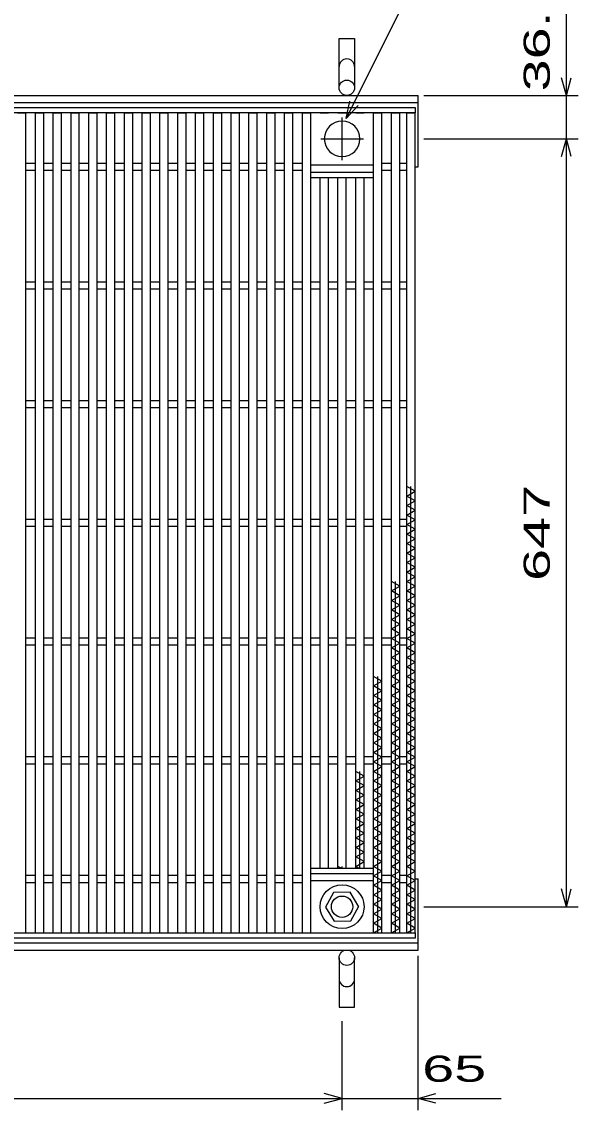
# Model space of a CAD drawing. Units: millimetres, scale not verified. Extents: x -1820 to 1731, y -1282 to 1054.
# Drawn here: x -684 to -216, y -346 to 571 of the extents above; entities that cross this region are included whole.
import ezdxf
from ezdxf.enums import TextEntityAlignment as Align

# ---------------------------------------------------------------- set-up
doc = ezdxf.new("R2010")
doc.units = ezdxf.units.MM
doc.header["$LTSCALE"] = 10
doc.linetypes.add('CHAIN', pattern=[18.5, 12, -1.5, 3.5, -1.5])
for name, color, linetype, lineweight in [('16', 3, 'Continuous', 25), ('19', 6, 'Continuous', 25), ('22', 4, 'Continuous', 25)]:
    doc.layers.add(name, color=color, linetype=linetype, lineweight=lineweight)
doc.styles.add('ベクトル', font='')
doc.styles.get('ベクトル').set_extended_font_data('ベクトル')

msp = doc.modelspace()

# ---------------------------------------------------------------- linework, layer by layer
at = {"layer": '16'}
for p, q in [((-1348, 499), (-353, 499)), ((-353, 499), (-353, 494.5)), ((-353, 494.5), (-1348, 494.5)), ((-688, 494.5), (-681, 494.5)), ((-681, -196.5), (-681, 494.5)), ((-673, -196.5), (-673, 494.5)), ((-673, 494.5), (-666, 494.5)), ((-666, -196.5), (-666, 494.5)), ((-658, -196.5), (-658, 494.5)), ((-658, 494.5), (-651, 494.5)), ((-651, -196.5), (-651, 494.5)), ((-643, -196.5), (-643, 494.5)), ((-643, 494.5), (-636, 494.5)), ((-636, -196.5), (-636, 494.5)), ((-628, -196.5), (-628, 494.5)), ((-628, 494.5), (-621, 494.5)), ((-621, -196.5), (-621, 494.5)), ((-613, -196.5), (-613, 494.5)), ((-613, 494.5), (-606, 494.5)), ((-606, -196.5), (-606, 494.5)), ((-598, -196.5), (-598, 494.5)), ((-598, 494.5), (-591, 494.5)), ((-591, -196.5), (-591, 494.5)), ((-583, -196.5), (-583, 494.5)), ((-583, 494.5), (-576, 494.5)), ((-576, -196.5), (-576, 494.5)), ((-568, -196.5), (-568, 494.5)), ((-568, 494.5), (-561, 494.5)), ((-561, -196.5), (-561, 494.5)), ((-553, -196.5), (-553, 494.5)), ((-553, 494.5), (-546, 494.5)), ((-546, -196.5), (-546, 494.5)), ((-538, -196.5), (-538, 494.5)), ((-538, 494.5), (-531, 494.5)), ((-531, -196.5), (-531, 494.5)), ((-523, -196.5), (-523, 494.5)), ((-523, 494.5), (-516, 494.5)), ((-516, -196.5), (-516, 494.5)), ((-508, -196.5), (-508, 494.5)), ((-508, 494.5), (-501, 494.5)), ((-501, -196.5), (-501, 494.5)), ((-493, -196.5), (-493, 494.5)), ((-493, 494.5), (-486, 494.5)), ((-486, -196.5), (-486, 494.5)), ((-478, -196.5), (-478, 494.5)), ((-478, 494.5), (-471, 494.5)), ((-471, -196.5), (-471, 494.5)), ((-463, -196.5), (-463, 494.5)), ((-463, 494.5), (-456, 494.5)), ((-456, -196.5), (-456, 494.5)), ((-448, -196.5), (-448, 494.5)), ((-448, 494.5), (-441, 494.5)), ((-441, -196.5), (-441, 494.5)), ((-433, 494.5), (-426, 494.5)), ((-418, 494.5), (-411, 494.5)), ((-403, 494.5), (-396, 494.5)), ((-388, -196.5), (-388, 494.5)), ((-388, 494.5), (-381, 494.5)), ((-381, -196.5), (-381, 494.5)), ((-373, -196.5), (-373, 494.5)), ((-373, 494.5), (-366, 494.5)), ((-366, -196.5), (-366, 494.5)), ((-360, -196.5), (-360, 494.5)), ((-360, 494.5), (-353, 494.5)), ((-353, -196.5), (-353, 494.5)), ((-681, 452), (-673, 452)), ((-666, 452), (-658, 452)), ((-651, 452), (-643, 452)), ((-636, 452), (-628, 452)), ((-621, 452), (-613, 452)), ((-606, 452), (-598, 452)), ((-591, 452), (-583, 452)), ((-576, 452), (-568, 452)), ((-561, 452), (-553, 452)), ((-546, 452), (-538, 452)), ((-531, 452), (-523, 452)), ((-516, 452), (-508, 452)), ((-501, 452), (-493, 452)), ((-486, 452), (-478, 452)), ((-471, 452), (-463, 452)), ((-456, 452), (-448, 452)), ((-441, 450.5), (-388, 450.5)), ((-381, 452), (-373, 452)), ((-366, 452), (-360, 452)), ((-681, 446), (-673, 446)), ((-666, 446), (-658, 446)), ((-651, 446), (-643, 446)), ((-636, 446), (-628, 446)), ((-621, 446), (-613, 446)), ((-606, 446), (-598, 446)), ((-591, 446), (-583, 446)), ((-576, 446), (-568, 446)), ((-561, 446), (-553, 446)), ((-546, 446), (-538, 446)), ((-531, 446), (-523, 446)), ((-516, 446), (-508, 446)), ((-501, 446), (-493, 446)), ((-486, 446), (-478, 446)), ((-471, 446), (-463, 446)), ((-456, 446), (-448, 446)), ((-441, 444.5), (-388, 444.5)), ((-441, 440), (-441, 444.5)), ((-388, 440), (-388, 444.5)), ((-381, 446), (-373, 446)), ((-366, 446), (-360, 446)), ((-441, 440), (-388, 440)), ((-433, -142), (-433, 440)), ((-426, -142), (-426, 440)), ((-418, -142), (-418, 440)), ((-411, -142), (-411, 440)), ((-403, -142), (-403, 440)), ((-396, -142), (-396, 440)), ((-681, 352), (-673, 352)), ((-666, 352), (-658, 352)), ((-651, 352), (-643, 352)), ((-636, 352), (-628, 352)), ((-621, 352), (-613, 352)), ((-606, 352), (-598, 352)), ((-591, 352), (-583, 352)), ((-576, 352), (-568, 352)), ((-561, 352), (-553, 352)), ((-546, 352), (-538, 352)), ((-531, 352), (-523, 352)), ((-516, 352), (-508, 352)), ((-501, 352), (-493, 352)), ((-486, 352), (-478, 352)), ((-471, 352), (-463, 352)), ((-456, 352), (-448, 352)), ((-441, 352), (-433, 352)), ((-426, 352), (-418, 352)), ((-411, 352), (-403, 352)), ((-396, 352), (-388, 352)), ((-381, 352), (-373, 352)), ((-366, 352), (-360, 352)), ((-681, 346), (-673, 346)), ((-666, 346), (-658, 346)), ((-651, 346), (-643, 346)), ((-636, 346), (-628, 346)), ((-621, 346), (-613, 346)), ((-606, 346), (-598, 346)), ((-591, 346), (-583, 346)), ((-576, 346), (-568, 346)), ((-561, 346), (-553, 346)), ((-546, 346), (-538, 346)), ((-531, 346), (-523, 346)), ((-516, 346), (-508, 346)), ((-501, 346), (-493, 346)), ((-486, 346), (-478, 346)), ((-471, 346), (-463, 346)), ((-456, 346), (-448, 346)), ((-441, 346), (-433, 346)), ((-426, 346), (-418, 346)), ((-411, 346), (-403, 346)), ((-396, 346), (-388, 346)), ((-381, 346), (-373, 346)), ((-366, 346), (-360, 346)), ((-681, 252), (-673, 252)), ((-666, 252), (-658, 252)), ((-651, 252), (-643, 252)), ((-636, 252), (-628, 252)), ((-621, 252), (-613, 252)), ((-606, 252), (-598, 252)), ((-591, 252), (-583, 252)), ((-576, 252), (-568, 252)), ((-561, 252), (-553, 252)), ((-546, 252), (-538, 252)), ((-531, 252), (-523, 252)), ((-516, 252), (-508, 252)), ((-501, 252), (-493, 252)), ((-486, 252), (-478, 252)), ((-471, 252), (-463, 252)), ((-456, 252), (-448, 252)), ((-441, 252), (-433, 252)), ((-426, 252), (-418, 252)), ((-411, 252), (-403, 252)), ((-396, 252), (-388, 252)), ((-381, 252), (-373, 252)), ((-366, 252), (-360, 252)), ((-681, 246), (-673, 246)), ((-666, 246), (-658, 246)), ((-651, 246), (-643, 246)), ((-636, 246), (-628, 246)), ((-621, 246), (-613, 246)), ((-606, 246), (-598, 246)), ((-591, 246), (-583, 246)), ((-576, 246), (-568, 246)), ((-561, 246), (-553, 246)), ((-546, 246), (-538, 246)), ((-531, 246), (-523, 246)), ((-516, 246), (-508, 246)), ((-501, 246), (-493, 246)), ((-486, 246), (-478, 246)), ((-471, 246), (-463, 246)), ((-456, 246), (-448, 246)), ((-441, 246), (-433, 246)), ((-426, 246), (-418, 246)), ((-411, 246), (-403, 246)), ((-396, 246), (-388, 246)), ((-381, 246), (-373, 246)), ((-366, 246), (-360, 246)), ((-353, 175.5), (-360, 179.5)), ((-360, 171.5), (-353, 175.5)), ((-356.5, -196.5), (-356.5, 179.5)), ((-353, 167.5), (-360, 171.5)), ((-360, 163.5), (-353, 167.5)), ((-353, 159.5), (-360, 163.5)), ((-360, 155.5), (-353, 159.5)), ((-681, 152), (-673, 152)), ((-666, 152), (-658, 152)), ((-651, 152), (-643, 152)), ((-636, 152), (-628, 152)), ((-621, 152), (-613, 152)), ((-606, 152), (-598, 152)), ((-591, 152), (-583, 152)), ((-576, 152), (-568, 152)), ((-561, 152), (-553, 152)), ((-546, 152), (-538, 152)), ((-531, 152), (-523, 152)), ((-516, 152), (-508, 152)), ((-501, 152), (-493, 152)), ((-486, 152), (-478, 152)), ((-471, 152), (-463, 152)), ((-456, 152), (-448, 152)), ((-441, 152), (-433, 152)), ((-426, 152), (-418, 152)), ((-411, 152), (-403, 152)), ((-396, 152), (-388, 152)), ((-381, 152), (-373, 152)), ((-366, 152), (-360, 152)), ((-353, 151.5), (-360, 155.5)), ((-360, 147.5), (-353, 151.5)), ((-353, 143.5), (-360, 147.5)), ((-681, 146), (-673, 146)), ((-666, 146), (-658, 146)), ((-651, 146), (-643, 146)), ((-636, 146), (-628, 146)), ((-621, 146), (-613, 146)), ((-606, 146), (-598, 146)), ((-591, 146), (-583, 146)), ((-576, 146), (-568, 146)), ((-561, 146), (-553, 146)), ((-546, 146), (-538, 146)), ((-531, 146), (-523, 146)), ((-516, 146), (-508, 146)), ((-501, 146), (-493, 146)), ((-486, 146), (-478, 146)), ((-471, 146), (-463, 146)), ((-456, 146), (-448, 146)), ((-441, 146), (-433, 146)), ((-426, 146), (-418, 146)), ((-411, 146), (-403, 146)), ((-396, 146), (-388, 146)), ((-381, 146), (-373, 146)), ((-366, 146), (-360, 146)), ((-360, 139.5), (-353, 143.5)), ((-353, 135.5), (-360, 139.5)), ((-360, 131.5), (-353, 135.5)), ((-353, 127.5), (-360, 131.5)), ((-360, 123.5), (-353, 127.5)), ((-353, 119.5), (-360, 123.5)), ((-360, 115.5), (-353, 119.5)), ((-353, 111.5), (-360, 115.5)), ((-360, 107.5), (-353, 111.5)), ((-353, 103.5), (-360, 107.5)), ((-360, 99.5), (-353, 103.5)), ((-366, 95.5), (-373, 99.5)), ((-373, 91.5), (-366, 95.5)), ((-369.5, -196.5), (-369.5, 99.5)), ((-353, 95.5), (-360, 99.5)), ((-360, 91.5), (-353, 95.5)), ((-366, 87.5), (-373, 91.5)), ((-373, 83.5), (-366, 87.5)), ((-366, 79.5), (-373, 83.5)), ((-353, 87.5), (-360, 91.5)), ((-360, 83.5), (-353, 87.5)), ((-353, 79.5), (-360, 83.5)), ((-373, 75.5), (-366, 79.5)), ((-366, 71.5), (-373, 75.5)), ((-360, 75.5), (-353, 79.5)), ((-353, 71.5), (-360, 75.5)), ((-373, 67.5), (-366, 71.5)), ((-366, 63.5), (-373, 67.5)), ((-360, 67.5), (-353, 71.5)), ((-353, 63.5), (-360, 67.5)), ((-373, 59.5), (-366, 63.5)), ((-366, 55.5), (-373, 59.5)), ((-373, 51.5), (-366, 55.5)), ((-360, 59.5), (-353, 63.5)), ((-353, 55.5), (-360, 59.5)), ((-360, 51.5), (-353, 55.5)), ((-681, 52), (-673, 52)), ((-681, 46), (-673, 46)), ((-666, 52), (-658, 52)), ((-666, 46), (-658, 46)), ((-651, 52), (-643, 52)), ((-651, 46), (-643, 46)), ((-636, 52), (-628, 52)), ((-636, 46), (-628, 46)), ((-621, 52), (-613, 52)), ((-621, 46), (-613, 46)), ((-606, 52), (-598, 52)), ((-606, 46), (-598, 46)), ((-591, 52), (-583, 52)), ((-591, 46), (-583, 46)), ((-576, 52), (-568, 52)), ((-576, 46), (-568, 46)), ((-561, 52), (-553, 52)), ((-561, 46), (-553, 46)), ((-546, 52), (-538, 52)), ((-546, 46), (-538, 46)), ((-531, 52), (-523, 52)), ((-531, 46), (-523, 46)), ((-516, 52), (-508, 52)), ((-516, 46), (-508, 46)), ((-501, 52), (-493, 52)), ((-501, 46), (-493, 46)), ((-486, 52), (-478, 52)), ((-486, 46), (-478, 46)), ((-471, 52), (-463, 52)), ((-471, 46), (-463, 46)), ((-456, 52), (-448, 52)), ((-456, 46), (-448, 46)), ((-441, 52), (-433, 52)), ((-441, 46), (-433, 46)), ((-426, 52), (-418, 52)), ((-426, 46), (-418, 46)), ((-411, 52), (-403, 52)), ((-411, 46), (-403, 46)), ((-396, 52), (-388, 52)), ((-396, 46), (-388, 46)), ((-381, 52), (-373, 52)), ((-381, 46), (-373, 46)), ((-366, 47.5), (-373, 51.5)), ((-373, 43.5), (-366, 47.5)), ((-366, 52), (-360, 52)), ((-366, 46), (-360, 46)), ((-353, 47.5), (-360, 51.5)), ((-360, 43.5), (-353, 47.5)), ((-366, 39.5), (-373, 43.5)), ((-373, 35.5), (-366, 39.5)), ((-353, 39.5), (-360, 43.5)), ((-360, 35.5), (-353, 39.5)), ((-366, 31.5), (-373, 35.5)), ((-373, 27.5), (-366, 31.5)), ((-353, 31.5), (-360, 35.5)), ((-360, 27.5), (-353, 31.5)), ((-381, 15.5), (-388, 19.5)), ((-384.5, -196.5), (-384.5, 19.5)), ((-366, 23.5), (-373, 27.5)), ((-373, 19.5), (-366, 23.5)), ((-366, 15.5), (-373, 19.5)), ((-353, 23.5), (-360, 27.5)), ((-360, 19.5), (-353, 23.5)), ((-353, 15.5), (-360, 19.5)), ((-388, 11.5), (-381, 15.5)), ((-381, 7.5), (-388, 11.5)), ((-373, 11.5), (-366, 15.5)), ((-366, 7.5), (-373, 11.5)), ((-360, 11.5), (-353, 15.5)), ((-353, 7.5), (-360, 11.5)), ((-388, 3.5), (-381, 7.5)), ((-381, -0.5), (-388, 3.5)), ((-373, 3.5), (-366, 7.5)), ((-366, -0.5), (-373, 3.5)), ((-360, 3.5), (-353, 7.5)), ((-353, -0.5), (-360, 3.5)), ((-388, -4.5), (-381, -0.5)), ((-381, -8.5), (-388, -4.5)), ((-388, -12.5), (-381, -8.5)), ((-373, -4.5), (-366, -0.5)), ((-366, -8.5), (-373, -4.5)), ((-373, -12.5), (-366, -8.5)), ((-360, -4.5), (-353, -0.5)), ((-353, -8.5), (-360, -4.5)), ((-360, -12.5), (-353, -8.5)), ((-381, -16.5), (-388, -12.5)), ((-388, -20.5), (-381, -16.5)), ((-366, -16.5), (-373, -12.5)), ((-373, -20.5), (-366, -16.5)), ((-353, -16.5), (-360, -12.5)), ((-360, -20.5), (-353, -16.5)), ((-381, -24.5), (-388, -20.5)), ((-388, -28.5), (-381, -24.5)), ((-366, -24.5), (-373, -20.5)), ((-373, -28.5), (-366, -24.5)), ((-353, -24.5), (-360, -20.5)), ((-360, -28.5), (-353, -24.5)), ((-381, -32.5), (-388, -28.5)), ((-388, -36.5), (-381, -32.5)), ((-381, -40.5), (-388, -36.5)), ((-366, -32.5), (-373, -28.5)), ((-373, -36.5), (-366, -32.5)), ((-366, -40.5), (-373, -36.5)), ((-353, -32.5), (-360, -28.5)), ((-360, -36.5), (-353, -32.5)), ((-353, -40.5), (-360, -36.5)), ((-388, -44.5), (-381, -40.5)), ((-381, -48.5), (-388, -44.5)), ((-373, -44.5), (-366, -40.5)), ((-366, -48.5), (-373, -44.5)), ((-360, -44.5), (-353, -40.5)), ((-353, -48.5), (-360, -44.5)), ((-681, -48), (-673, -48)), ((-681, -54), (-673, -54)), ((-666, -48), (-658, -48)), ((-666, -54), (-658, -54)), ((-651, -48), (-643, -48)), ((-651, -54), (-643, -54)), ((-636, -48), (-628, -48)), ((-636, -54), (-628, -54)), ((-621, -48), (-613, -48)), ((-621, -54), (-613, -54)), ((-606, -48), (-598, -48)), ((-606, -54), (-598, -54)), ((-591, -48), (-583, -48)), ((-591, -54), (-583, -54)), ((-576, -48), (-568, -48)), ((-576, -54), (-568, -54)), ((-561, -48), (-553, -48)), ((-561, -54), (-553, -54)), ((-546, -48), (-538, -48)), ((-546, -54), (-538, -54)), ((-531, -48), (-523, -48)), ((-531, -54), (-523, -54)), ((-516, -48), (-508, -48)), ((-516, -54), (-508, -54)), ((-501, -48), (-493, -48)), ((-501, -54), (-493, -54)), ((-486, -48), (-478, -48)), ((-486, -54), (-478, -54)), ((-471, -48), (-463, -48)), ((-471, -54), (-463, -54)), ((-456, -48), (-448, -48)), ((-456, -54), (-448, -54)), ((-441, -48), (-433, -48)), ((-441, -54), (-433, -54)), ((-426, -48), (-418, -48)), ((-426, -54), (-418, -54)), ((-411, -48), (-403, -48)), ((-411, -54), (-403, -54)), ((-396, -48), (-388, -48)), ((-396, -54), (-388, -54)), ((-388, -52.5), (-381, -48.5)), ((-381, -56.5), (-388, -52.5)), ((-381, -48), (-373, -48)), ((-381, -54), (-373, -54)), ((-373, -52.5), (-366, -48.5)), ((-366, -56.5), (-373, -52.5)), ((-366, -48), (-360, -48)), ((-366, -54), (-360, -54)), ((-360, -52.5), (-353, -48.5)), ((-353, -56.5), (-360, -52.5)), ((-396, -64.5), (-403, -60.5)), ((-399.5, -142), (-399.5, -60.5)), ((-388, -60.5), (-381, -56.5)), ((-381, -64.5), (-388, -60.5)), ((-373, -60.5), (-366, -56.5)), ((-366, -64.5), (-373, -60.5)), ((-360, -60.5), (-353, -56.5)), ((-353, -64.5), (-360, -60.5)), ((-403, -68.5), (-396, -64.5)), ((-396, -72.5), (-403, -68.5)), ((-403, -76.5), (-396, -72.5)), ((-388, -68.5), (-381, -64.5)), ((-381, -72.5), (-388, -68.5)), ((-388, -76.5), (-381, -72.5)), ((-373, -68.5), (-366, -64.5)), ((-366, -72.5), (-373, -68.5)), ((-373, -76.5), (-366, -72.5)), ((-360, -68.5), (-353, -64.5)), ((-353, -72.5), (-360, -68.5)), ((-360, -76.5), (-353, -72.5)), ((-396, -80.5), (-403, -76.5)), ((-403, -84.5), (-396, -80.5)), ((-381, -80.5), (-388, -76.5)), ((-388, -84.5), (-381, -80.5)), ((-366, -80.5), (-373, -76.5)), ((-373, -84.5), (-366, -80.5)), ((-353, -80.5), (-360, -76.5)), ((-360, -84.5), (-353, -80.5)), ((-396, -88.5), (-403, -84.5)), ((-403, -92.5), (-396, -88.5)), ((-381, -88.5), (-388, -84.5)), ((-388, -92.5), (-381, -88.5)), ((-366, -88.5), (-373, -84.5)), ((-373, -92.5), (-366, -88.5)), ((-353, -88.5), (-360, -84.5)), ((-360, -92.5), (-353, -88.5)), ((-396, -96.5), (-403, -92.5)), ((-403, -100.5), (-396, -96.5)), ((-396, -104.5), (-403, -100.5)), ((-381, -96.5), (-388, -92.5)), ((-388, -100.5), (-381, -96.5)), ((-381, -104.5), (-388, -100.5)), ((-366, -96.5), (-373, -92.5)), ((-373, -100.5), (-366, -96.5)), ((-366, -104.5), (-373, -100.5)), ((-353, -96.5), (-360, -92.5)), ((-360, -100.5), (-353, -96.5)), ((-353, -104.5), (-360, -100.5)), ((-403, -108.5), (-396, -104.5)), ((-396, -112.5), (-403, -108.5)), ((-388, -108.5), (-381, -104.5)), ((-381, -112.5), (-388, -108.5)), ((-373, -108.5), (-366, -104.5)), ((-366, -112.5), (-373, -108.5)), ((-360, -108.5), (-353, -104.5)), ((-353, -112.5), (-360, -108.5)), ((-403, -116.5), (-396, -112.5)), ((-396, -120.5), (-403, -116.5)), ((-388, -116.5), (-381, -112.5)), ((-381, -120.5), (-388, -116.5)), ((-373, -116.5), (-366, -112.5)), ((-366, -120.5), (-373, -116.5)), ((-360, -116.5), (-353, -112.5)), ((-353, -120.5), (-360, -116.5)), ((-403, -124.5), (-396, -120.5)), ((-396, -128.5), (-403, -124.5)), ((-388, -124.5), (-381, -120.5)), ((-381, -128.5), (-388, -124.5)), ((-373, -124.5), (-366, -120.5)), ((-366, -128.5), (-373, -124.5)), ((-360, -124.5), (-353, -120.5)), ((-353, -128.5), (-360, -124.5)), ((-403, -132.5), (-396, -128.5)), ((-396, -136.5), (-403, -132.5)), ((-403, -140.5), (-396, -136.5)), ((-388, -132.5), (-381, -128.5)), ((-381, -136.5), (-388, -132.5)), ((-388, -140.5), (-381, -136.5)), ((-373, -132.5), (-366, -128.5)), ((-366, -136.5), (-373, -132.5)), ((-373, -140.5), (-366, -136.5)), ((-360, -132.5), (-353, -128.5)), ((-353, -136.5), (-360, -132.5)), ((-360, -140.5), (-353, -136.5)), ((-441, -142), (-388, -142)), ((-441, -146.5), (-441, -142)), ((-441, -146.5), (-388, -146.5)), ((-415.37, -142), (-418, -140.5)), ((-414.5, -142), (-414.5, -140.5)), ((-400.37, -142), (-403, -140.5)), ((-381, -144.5), (-388, -140.5)), ((-388, -146.5), (-388, -142)), ((-388, -148.5), (-381, -144.5)), ((-366, -144.5), (-373, -140.5)), ((-373, -148.5), (-366, -144.5)), ((-353, -144.5), (-360, -140.5)), ((-360, -148.5), (-353, -144.5)), ((-681, -148), (-673, -148)), ((-681, -154), (-673, -154)), ((-666, -148), (-658, -148)), ((-666, -154), (-658, -154)), ((-651, -148), (-643, -148)), ((-651, -154), (-643, -154)), ((-636, -148), (-628, -148)), ((-636, -154), (-628, -154)), ((-621, -148), (-613, -148)), ((-621, -154), (-613, -154)), ((-606, -148), (-598, -148)), ((-606, -154), (-598, -154)), ((-591, -148), (-583, -148)), ((-591, -154), (-583, -154)), ((-576, -148), (-568, -148)), ((-576, -154), (-568, -154)), ((-561, -148), (-553, -148)), ((-561, -154), (-553, -154)), ((-546, -148), (-538, -148)), ((-546, -154), (-538, -154)), ((-531, -148), (-523, -148)), ((-531, -154), (-523, -154)), ((-516, -148), (-508, -148)), ((-516, -154), (-508, -154)), ((-501, -148), (-493, -148)), ((-501, -154), (-493, -154)), ((-486, -148), (-478, -148)), ((-486, -154), (-478, -154)), ((-471, -148), (-463, -148)), ((-471, -154), (-463, -154)), ((-456, -148), (-448, -148)), ((-456, -154), (-448, -154)), ((-441, -152.5), (-388, -152.5)), ((-381, -152.5), (-388, -148.5)), ((-388, -156.5), (-381, -152.5)), ((-381, -148), (-373, -148)), ((-381, -154), (-373, -154)), ((-366, -152.5), (-373, -148.5)), ((-373, -156.5), (-366, -152.5)), ((-366, -148), (-360, -148)), ((-366, -154), (-360, -154)), ((-353, -152.5), (-360, -148.5)), ((-360, -156.5), (-353, -152.5)), ((-421.79, -162.55), (-428.5, -174.84)), ((-407.8, -162.21), (-421.79, -162.55)), ((-400.5, -174.5), (-407.8, -162.21)), ((-381, -160.5), (-388, -156.5)), ((-388, -164.5), (-381, -160.5)), ((-381, -168.5), (-388, -164.5)), ((-366, -160.5), (-373, -156.5)), ((-373, -164.5), (-366, -160.5)), ((-366, -168.5), (-373, -164.5)), ((-353, -160.5), (-360, -156.5)), ((-360, -164.5), (-353, -160.5)), ((-353, -168.5), (-360, -164.5)), ((-407.21, -186.45), (-400.5, -174.16)), ((-388, -172.5), (-381, -168.5)), ((-381, -176.5), (-388, -172.5)), ((-373, -172.5), (-366, -168.5)), ((-366, -176.5), (-373, -172.5)), ((-360, -172.5), (-353, -168.5)), ((-353, -176.5), (-360, -172.5)), ((-428.5, -174.84), (-421.2, -186.79)), ((-388, -180.5), (-381, -176.5)), ((-381, -184.5), (-388, -180.5)), ((-373, -180.5), (-366, -176.5)), ((-366, -184.5), (-373, -180.5)), ((-360, -180.5), (-353, -176.5)), ((-353, -184.5), (-360, -180.5)), ((-421.2, -186.79), (-407.21, -186.45)), ((-388, -188.5), (-381, -184.5)), ((-381, -192.5), (-388, -188.5)), ((-388, -196.5), (-381, -192.5)), ((-373, -188.5), (-366, -184.5)), ((-366, -192.5), (-373, -188.5)), ((-373, -196.5), (-366, -192.5)), ((-360, -188.5), (-353, -184.5)), ((-353, -192.5), (-360, -188.5)), ((-360, -196.5), (-353, -192.5)), ((-1348, -196.5), (-353, -196.5)), ((-353, -201), (-1348, -201)), ((-688, -196.5), (-681, -196.5)), ((-673, -196.5), (-666, -196.5)), ((-658, -196.5), (-651, -196.5)), ((-643, -196.5), (-636, -196.5)), ((-628, -196.5), (-621, -196.5)), ((-613, -196.5), (-606, -196.5)), ((-598, -196.5), (-591, -196.5)), ((-583, -196.5), (-576, -196.5)), ((-568, -196.5), (-561, -196.5)), ((-553, -196.5), (-546, -196.5)), ((-538, -196.5), (-531, -196.5)), ((-523, -196.5), (-516, -196.5)), ((-508, -196.5), (-501, -196.5)), ((-493, -196.5), (-486, -196.5)), ((-478, -196.5), (-471, -196.5)), ((-463, -196.5), (-456, -196.5)), ((-448, -196.5), (-441, -196.5)), ((-433, -196.5), (-426, -196.5)), ((-418, -196.5), (-411, -196.5)), ((-403, -196.5), (-396, -196.5)), ((-388, -196.5), (-381, -196.5)), ((-373, -196.5), (-366, -196.5)), ((-360, -196.5), (-353, -196.5)), ((-353, -196.5), (-353, -201))]:
    msp.add_line(p, q, dxfattribs=at)
at = {"layer": '16', "linetype": 'CHAIN'}
for p, q in [((-414.5, 454.5), (-414.5, 490.5)), ((-432.5, 472.5), (-396.5, 472.5))]:
    msp.add_line(p, q, dxfattribs=at)
at = {"layer": '16'}
for radius in [18.5, 9]:
    msp.add_circle((-414.5, -174.5), radius, dxfattribs=at)
for start, end in [(90, 270), (270, 90)]:
    msp.add_arc((-414.5, 472.5), 15, start, end, dxfattribs=at)
at = {"layer": '19'}
for p, q in [((-417, 515.5), (-417, 557.12)), ((-417, 557.12), (-404, 557.12)), ((-404, 557.12), (-404, 515.5)), ((-1350.5, 509), (-350.5, 509)), ((-350.5, 449), (-350.5, 509)), ((-1350.5, 503), (-350.5, 503)), ((-353, 449), (-350.5, 449)), ((-353, -151), (-350.5, -151)), ((-350.5, -211), (-350.5, -151)), ((-1350.5, -205), (-350.5, -205)), ((-1350.5, -211), (-350.5, -211)), ((-417, -217.5), (-417, -259.12)), ((-404, -259.12), (-404, -217.5)), ((-417, -259.12), (-404, -259.12))]:
    msp.add_line(p, q, dxfattribs=at)
for centre in [(-410.5, 515.5), (-410.5, -217.5)]:
    msp.add_circle(centre, 6.5, dxfattribs=at)
for centre, start, end in [((-410.5, 533.34), 0, 180), ((-410.5, -235.34), 180, 0)]:
    msp.add_arc(centre, 6.5, start, end, dxfattribs=at)
at = {"layer": '22'}
for p, q in [((-411, 489.5), (-331, 649.5)), ((-225.5, 509), (-225.5, 629)), ((-225.5, 509), (-229.5, 524)), ((-225.5, 509), (-221.5, 524)), ((-345.5, 509), (-215.5, 509)), ((-225.5, 472.5), (-225.5, 509)), ((-411, 489.5), (-408, 504.1)), ((-411, 489.5), (-401, 500.5)), ((-345.5, 472.5), (-215.5, 472.5)), ((-229.5, 457.5), (-225.5, 472.5)), ((-221.5, 457.5), (-225.5, 472.5)), ((-225.5, -174.5), (-225.5, 472.5)), ((-225.5, -174.5), (-229.5, -159.5)), ((-225.5, -174.5), (-221.5, -159.5)), ((-345.5, -174.5), (-215.5, -174.5)), ((-350.5, -346), (-350.5, -216)), ((-414.5, -346), (-414.5, -271)), ((-1284.5, -336), (-414.5, -336)), ((-414.5, -336), (-429.5, -332)), ((-429.5, -340), (-414.5, -336)), ((-414.5, -336), (-350.5, -336)), ((-350.5, -336), (-335.5, -332)), ((-335.5, -340), (-350.5, -336)), ((-350.5, -336), (-280.5, -336))]:
    msp.add_line(p, q, dxfattribs=at)

# ---------------------------------------------------------------- texts
at = {"layer": '22', "color": 2, "style": 'ベクトル', "width": 1.65}
for s, p in [(' 36.5 ', (-250.5, 499)), (' 647 ', (-250.5, 86.5))]:
    msp.add_text(s, height=21.99, rotation=90, dxfattribs=at).set_placement(p, align=Align.MIDDLE_LEFT)
msp.add_text(' 65 ', height=21.99, dxfattribs=at).set_placement((-360.5, -311), align=Align.MIDDLE_LEFT)

doc.saveas('drawing.dxf')
